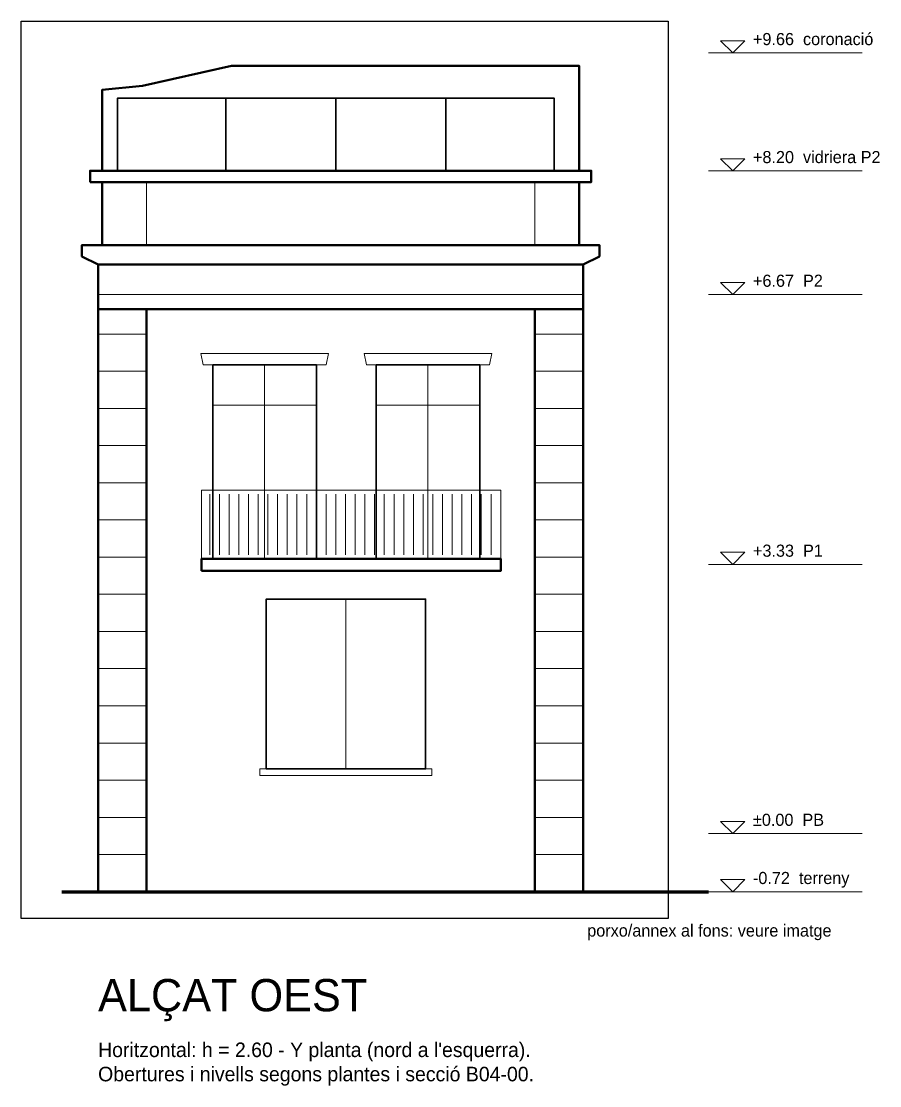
# Model space of a CAD drawing. Header units: metres. Extents: x -31 to 24.7, y -37.6 to 3.
# Drawn here: x -31 to -20.38, y -25.12 to -11.95 of the extents above; entities that cross this region are included whole.
import ezdxf
from ezdxf.enums import TextEntityAlignment as Align

# ---------------------------------------------------------------- set-up
doc = ezdxf.new("R2010")
doc.units = ezdxf.units.M
for name, color, linetype, lineweight in [('A-ALCAT-APROX', 6, 'Continuous', 18), ('A-ALCAT-CONTORN', 7, 'Continuous', 50), ('A-ALCAT-COTES', 1, 'Continuous', 18), ('A-ALCAT-JUNTES', 8, 'Continuous', 9), ('A-ALCAT-MOTLLURES', 3, 'Continuous', 18), ('A-ALCAT-OBERTURES', 4, 'Continuous', 35), ('A-ALCAT-TERRENY', 7, 'Continuous', 70), ('A-ALCAT-TEXT', 7, 'Continuous', 18)]:
    doc.layers.add(name, color=color, linetype=linetype, lineweight=lineweight)
doc.layers.add('A-ALCAT-REF-IMATGE', color=8, linetype='Continuous', plot=False)
picture_1 = doc.add_image_def('image2.png', size_in_pixel=(800, 1200))

msp = doc.modelspace()

# ---------------------------------------------------------------- linework, layer by layer
at = {"layer": 'A-ALCAT-CONTORN'}
for points in [[(-30, -13.8), (-30, -12.8), (-29.5, -12.75), (-28.4, -12.5), (-24.1, -12.5), (-24.1, -13.8)], [(-30.05, -14.96), (-30.25, -14.86), (-30.25, -14.72), (-23.85, -14.72), (-23.85, -14.86), (-24.05, -14.96)]]:
    msp.add_lwpolyline(points, dxfattribs=at)
for points in [[(-30.15, -13.94), (-23.95, -13.94), (-23.95, -13.8), (-30.15, -13.8)], [(-30, -14.72), (-24.1, -14.72), (-24.1, -13.94), (-30, -13.94)], [(-30.05, -15.51), (-24.05, -15.51), (-24.05, -14.96), (-30.05, -14.96)], [(-30.05, -22.72), (-29.45, -22.72), (-29.45, -15.51), (-30.05, -15.51)], [(-24.65, -22.72), (-24.05, -22.72), (-24.05, -15.51), (-24.65, -15.51)], [(-28.77, -18.75), (-25.07, -18.75), (-25.07, -18.6), (-28.77, -18.6)]]:
    msp.add_lwpolyline(points, close=True, dxfattribs=at)
at = {"layer": 'A-ALCAT-COTES'}
for p, q in [((-22.5, -12.34), (-20.6, -12.34)), ((-22.5, -13.8), (-20.6, -13.8)), ((-22.5, -15.33), (-20.6, -15.33)), ((-22.5, -18.67), (-20.6, -18.67)), ((-22.5, -22), (-20.6, -22)), ((-22.5, -22.72), (-20.6, -22.72))]:
    msp.add_line(p, q, dxfattribs=at)
for points in [[(-22.2, -12.34), (-22.05, -12.19), (-22.35, -12.19)], [(-22.2, -13.8), (-22.05, -13.65), (-22.35, -13.65)], [(-22.2, -15.33), (-22.05, -15.18), (-22.35, -15.18)], [(-22.2, -18.67), (-22.05, -18.52), (-22.35, -18.52)], [(-22.2, -22), (-22.05, -21.85), (-22.35, -21.85)], [(-22.2, -22.72), (-22.05, -22.57), (-22.35, -22.57)]]:
    msp.add_lwpolyline(points, close=True, dxfattribs=at)
at = {"layer": 'A-ALCAT-JUNTES'}
for p, q in [((-30.05, -15.82), (-29.45, -15.82)), ((-24.65, -15.82), (-24.05, -15.82)), ((-30.05, -16.28), (-29.45, -16.28)), ((-24.65, -16.28), (-24.05, -16.28)), ((-30.05, -16.74), (-29.45, -16.74)), ((-24.65, -16.74), (-24.05, -16.74)), ((-30.05, -17.2), (-29.45, -17.2)), ((-24.65, -17.2), (-24.05, -17.2)), ((-30.05, -17.66), (-29.45, -17.66)), ((-24.65, -17.66), (-24.05, -17.66)), ((-28.67, -18.55), (-28.67, -17.8)), ((-28.55, -18.55), (-28.55, -17.8)), ((-28.43, -18.55), (-28.43, -17.8)), ((-28.31, -18.55), (-28.31, -17.8)), ((-28.19, -18.55), (-28.19, -17.8)), ((-28.07, -18.55), (-28.07, -17.8)), ((-27.95, -18.55), (-27.95, -17.8)), ((-27.83, -18.55), (-27.83, -17.8)), ((-27.71, -18.55), (-27.71, -17.8)), ((-27.59, -18.55), (-27.59, -17.8)), ((-27.47, -18.55), (-27.47, -17.8)), ((-27.35, -18.55), (-27.35, -17.8)), ((-27.23, -18.55), (-27.23, -17.8)), ((-27.11, -18.55), (-27.11, -17.8)), ((-26.99, -18.55), (-26.99, -17.8)), ((-26.87, -18.55), (-26.87, -17.8)), ((-26.75, -18.55), (-26.75, -17.8)), ((-26.63, -18.55), (-26.63, -17.8)), ((-26.51, -18.55), (-26.51, -17.8)), ((-26.39, -18.55), (-26.39, -17.8)), ((-26.27, -18.55), (-26.27, -17.8)), ((-26.15, -18.55), (-26.15, -17.8)), ((-26.03, -18.55), (-26.03, -17.8)), ((-25.91, -18.55), (-25.91, -17.8)), ((-25.79, -18.55), (-25.79, -17.8)), ((-25.67, -18.55), (-25.67, -17.8)), ((-25.55, -18.55), (-25.55, -17.8)), ((-25.43, -18.55), (-25.43, -17.8)), ((-25.31, -18.55), (-25.31, -17.8)), ((-25.19, -18.55), (-25.19, -17.8)), ((-30.05, -18.12), (-29.45, -18.12)), ((-24.65, -18.12), (-24.05, -18.12)), ((-30.05, -18.58), (-29.45, -18.58)), ((-24.65, -18.58), (-24.05, -18.58)), ((-30.05, -19.04), (-29.45, -19.04)), ((-24.65, -19.04), (-24.05, -19.04)), ((-30.05, -19.5), (-29.45, -19.5)), ((-24.65, -19.5), (-24.05, -19.5)), ((-30.05, -19.96), (-29.45, -19.96)), ((-24.65, -19.96), (-24.05, -19.96)), ((-30.05, -20.42), (-29.45, -20.42)), ((-24.65, -20.42), (-24.05, -20.42)), ((-30.05, -20.88), (-29.45, -20.88)), ((-24.65, -20.88), (-24.05, -20.88)), ((-30.05, -21.34), (-29.45, -21.34)), ((-24.65, -21.34), (-24.05, -21.34)), ((-30.05, -21.8), (-29.45, -21.8)), ((-24.65, -21.8), (-24.05, -21.8)), ((-30.05, -22.26), (-29.45, -22.26)), ((-24.65, -22.26), (-24.05, -22.26))]:
    msp.add_line(p, q, dxfattribs=at)
at = {"layer": 'A-ALCAT-MOTLLURES'}
for p, q in [((-29.45, -14.72), (-29.45, -13.94)), ((-24.65, -14.72), (-24.65, -13.94)), ((-30.05, -15.33), (-24.05, -15.33)), ((-27.99, -18.6), (-27.99, -16.2)), ((-25.97, -18.6), (-25.97, -16.2)), ((-28.63, -16.7), (-27.35, -16.7)), ((-26.61, -16.7), (-25.33, -16.7)), ((-26.985, -21.2), (-26.985, -19.1))]:
    msp.add_line(p, q, dxfattribs=at)
for points in [[(-28.75, -16.2), (-27.23, -16.2), (-27.2, -16.06), (-28.78, -16.06)], [(-26.73, -16.2), (-25.21, -16.2), (-25.18, -16.06), (-26.76, -16.06)], [(-28.77, -18.6), (-25.07, -18.6), (-25.07, -17.75), (-28.77, -17.75)], [(-28.05, -21.28), (-25.92, -21.28), (-25.92, -21.2), (-28.05, -21.2)]]:
    msp.add_lwpolyline(points, close=True, dxfattribs=at)
at = {"layer": 'A-ALCAT-OBERTURES'}
for p, q in [((-28.47, -13.8), (-28.47, -12.9)), ((-27.11, -13.8), (-27.11, -12.9)), ((-25.75, -13.8), (-25.75, -12.9))]:
    msp.add_line(p, q, dxfattribs=at)
for points in [[(-29.81, -13.8), (-24.41, -13.8), (-24.41, -12.9), (-29.81, -12.9)], [(-28.63, -18.6), (-27.35, -18.6), (-27.35, -16.2), (-28.63, -16.2)], [(-26.61, -18.6), (-25.33, -18.6), (-25.33, -16.2), (-26.61, -16.2)], [(-27.97, -21.2), (-26, -21.2), (-26, -19.1), (-27.97, -19.1)]]:
    msp.add_lwpolyline(points, close=True, dxfattribs=at)
at = {"layer": 'A-ALCAT-TERRENY'}
msp.add_line((-30.5, -22.72), (-22.5, -22.72), dxfattribs=at)

# ---------------------------------------------------------------- texts
at = {"layer": 'A-ALCAT-APROX'}
msp.add_text('porxo/annex al fons: veure imatge', height=0.15, dxfattribs=at).set_placement((-24, -23.32), align=Align.BOTTOM_LEFT)
at = {"layer": 'A-ALCAT-COTES'}
for s, p in [('+9.66  coronació', (-21.95, -12.29)), ('+8.20  vidriera P2', (-21.95, -13.75)), ('+6.67  P2', (-21.95, -15.28)), ('+3.33  P1', (-21.95, -18.62)), ('±0.00  PB', (-21.95, -21.95)), ('-0.72  terreny', (-21.95, -22.67))]:
    msp.add_text(s, height=0.15, dxfattribs=at).set_placement(p, align=Align.BOTTOM_LEFT)
at = {"layer": 'A-ALCAT-TEXT'}
for s, height, p in [('ALÇAT OEST', 0.4, (-30.05, -24.32)), ("Horitzontal: h = 2.60 - Y planta (nord a l'esquerra).", 0.18, (-30.05, -24.82)), ('Obertures i nivells segons plantes i secció B04-00.', 0.18, (-30.05, -25.12))]:
    msp.add_text(s, height=height, dxfattribs=at).set_placement(p, align=Align.BOTTOM_LEFT)

# ---------------------------------------------------------------- pictures from other files: only their frames are drawn
at = {"layer": 'A-ALCAT-REF-IMATGE'}
image = msp.add_image(picture_1, insert=(-31, -23.05), size_in_units=(8, 11.1), dxfattribs=at)

doc.saveas('drawing.dxf')
